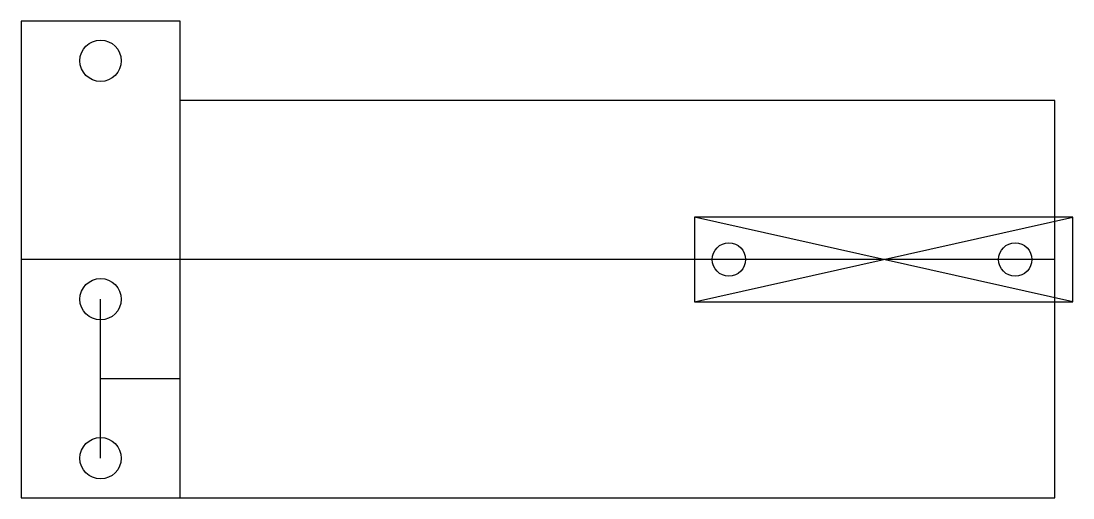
# Model space of a CAD drawing. Header units: millimetres. Extents: x -10 to 122, y -5 to 55.
import ezdxf

# ---------------------------------------------------------------- set-up
doc = ezdxf.new("R2010")
doc.units = ezdxf.units.MM
doc.layers.get('0').update_dxf_attribs({"linetype": 'CONTINUOUS'})

msp = doc.modelspace()

# ---------------------------------------------------------------- linework, layer by layer
for p, q in [((120, 45), (10, 45)), ((120, 25), (120, 45)), ((74.66, 19.67), (122.26, 30.33)), ((122.26, 19.67), (74.66, 30.33)), ((10, 25), (-10, 25)), ((10, -5), (10, 25)), ((0, 0), (0, 20)), ((10, 10), (0, 10))]:
    msp.add_line(p, q)
for points in [[(-10, 25), (-10, -5), (10, -5), (120, -5), (120, 25), (10, 25), (10, 55), (-10, 55)], [(74.66, 19.67), (122.26, 19.67), (122.26, 30.33), (74.66, 30.33)]]:
    msp.add_lwpolyline(points, close=True)
for centre, radius in [((0, 50), 2.6), ((79, 25), 2.1), ((115, 25), 2.1), ((0, 20), 2.6), ((0, 0), 2.6)]:
    msp.add_circle(centre, radius)

doc.saveas('drawing.dxf')
